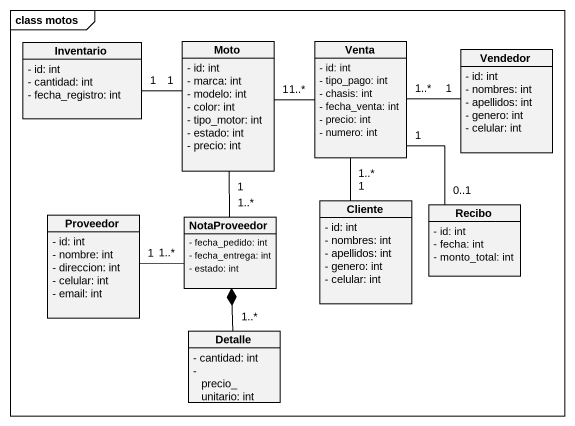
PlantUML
@startuml
mainframe class motos
hide circle
hide empty members
skinparam classAttributeIconSize 0
class Inventario {
  - id: int
  - cantidad: int
  - fecha_registro: int
}
class Moto {
  - id: int
  - marca: int
  - modelo: int
  - color: int
  - tipo_motor: int
  - estado: int
  - precio: int
}
class Venta {
  - id: int
  - tipo_pago: int
  - chasis: int
  - fecha_venta: int
  - precio: int
  - numero: int
}
class Vendedor {
  - id: int
  - nombres: int
  - apellidos: int
  - genero: int
  - celular: int
}
class Proveedor {
  - id: int
  - nombre: int
  - direccion: int
  - celular: int
  - email: int
}
class Cliente {
  - id: int
  - nombres: int
  - apellidos: int
  - genero: int
  - celular: int
}
class Recibo {
  - id: int
  - fecha: int
  - monto_total: int
}
class NotaProveedor {
  - fecha_pedido: int
  - fecha_entrega: int
  - estado: int
}
class Detalle {
  - cantidad: int
  - precio_unitario: int
}
Moto "1" -left- "1" Inventario
Venta "1..*" -left- "1" Moto
Venta "1..*" -right- "1" Vendedor
Venta "1" -- "0..1" Recibo
Proveedor "1" -right- "1..*" NotaProveedor
Cliente "1" -up- "1..*" Venta
NotaProveedor "1..*" -up- "1" Moto
Detalle "1..*" -up-* NotaProveedor
@enduml
